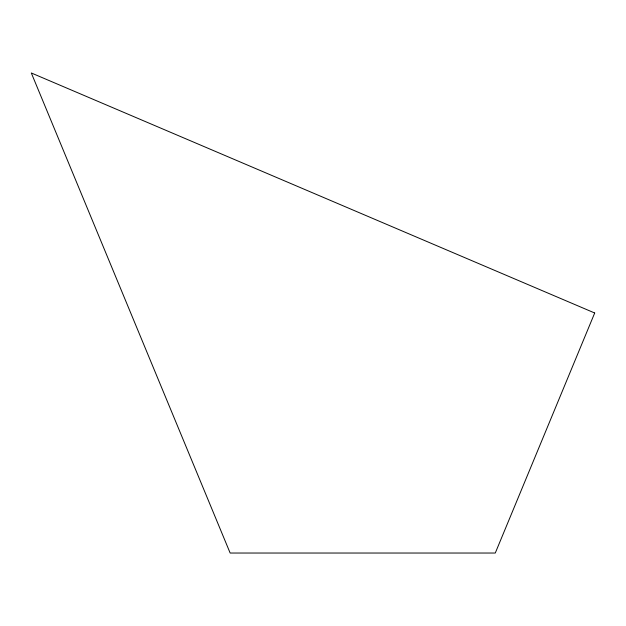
<?xml version="1.0" encoding="UTF-8"?>
<svg xmlns="http://www.w3.org/2000/svg" width="626" height="626" viewBox="0 0 626 626"><rect width="100%" height="100%" fill="white"/><g stroke="black" fill="none" stroke-linecap="round" stroke-linejoin="round"><path stroke-width="0.94" d="M594.7 313L495.276 553.032L230.149 553.032L31.3 72.968L594.7 313"/></g></svg>
